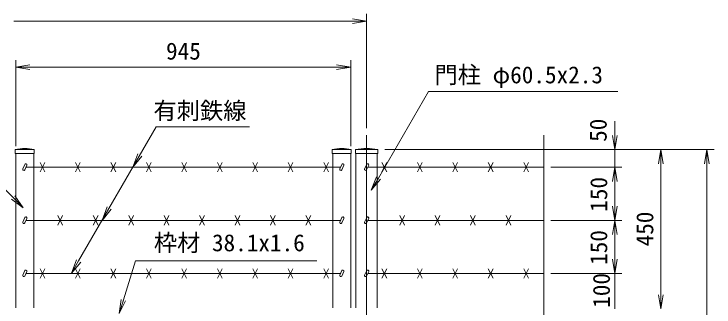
# Model space of a CAD drawing. Units: millimetres, scale not verified. Extents: x -4200 to 4200, y -2970 to 2970.
# Drawn here: x -2539 to -564, y 617 to 1444 of the extents above; entities that cross this region are included whole.
import ezdxf
from ezdxf.enums import TextEntityAlignment as Align

# ---------------------------------------------------------------- set-up
doc = ezdxf.new("R2010")
doc.units = ezdxf.units.MM
doc.header["$LTSCALE"] = 20
doc.linetypes.add('USER1', pattern=[50.8, 31.75, -6.35, 6.35, -6.35])
for name, color, linetype, lineweight in [('0-0_D-STR-TXT', 7, 'Continuous', 9), ('0-4_D-BMK', 2, 'USER1', 13), ('0-5_D-STR1', 1, 'Continuous', 18), ('0-8_D-STR3', 3, 'Continuous', 13), ('0-9_D-STR-DIM', 7, 'Continuous', 9), ('0-A_0', 7, 'Continuous', 9)]:
    doc.layers.add(name, color=color, linetype=linetype, lineweight=lineweight)
doc.styles.add('ＭＳ ゴシック', font='')
doc.styles.get('ＭＳ ゴシック').set_extended_font_data('MS Gothic')

# ---------------------------------------------------------------- blocks, each defined once
blk = doc.blocks.new('_Open')
at = {"layer": '0-A_0'}
blk.add_line((-20, 3.33), (0, 0), dxfattribs=at)
blk.add_lwpolyline([(-20, -3.33), (0, 0), (-20, 0)], dxfattribs=at)
blk = doc.blocks.new('MLeader9')
at = {"layer": '0-0_D-STR-TXT'}
blk.add_line((-2350.87, 743.48), (-2376.64, 712.17), dxfattribs=at)
for points in [[(-2356.64, 746.81), (-2138.31, 1124.98), (-1882.1, 1124.98), (-1874.9, 1124.98)], [(-2362.42, 750.14), (-2376.64, 712.17), (-2356.64, 746.81)]]:
    blk.add_lwpolyline(points, dxfattribs=at)
blk = doc.blocks.new('MLeader10')
at = {"layer": '0-0_D-STR-TXT'}
blk.add_line((-2536.78, 930.15), (-2513.21, 897.16), dxfattribs=at)
for points in [[(-2541.49, 925.44), (-2766.16, 1150.11), (-3288.23, 1150.11), (-3295.43, 1150.11)], [(-2546.21, 920.73), (-2513.21, 897.16), (-2541.49, 925.44)]]:
    blk.add_lwpolyline(points, dxfattribs=at)
blk = doc.blocks.new('MLeader11')
at = {"layer": '0-0_D-STR-TXT'}
blk.add_line((-1505.31, 977.62), (-1531.08, 946.31), dxfattribs=at)
for points in [[(-1511.08, 980.95), (-1369.94, 1225.42), (-842.86, 1225.42), (-835.66, 1225.42)], [(-1516.85, 984.28), (-1531.08, 946.31), (-1511.08, 980.95)]]:
    blk.add_lwpolyline(points, dxfattribs=at)

msp = doc.modelspace()

# ---------------------------------------------------------------- linework, layer by layer
at = {"layer": '0-0_D-STR-TXT'}
msp.add_lwpolyline([(-1684.26, 747.04), (-2196.32, 747.04), (-2241.68, 600.08)], dxfattribs=at)
at = {"layer": '0-4_D-BMK'}
msp.add_line((-1544.32, 1101.52), (-1544.32, -868.63), dxfattribs=at)
at = {"layer": '0-5_D-STR1'}
for p, q in [((-2482.07, 1061.37), (-2535.27, 1061.37)), ((-2535.27, 1050.37), (-2535.27, 1061.37)), ((-2482.07, 1050.37), (-2535.27, 1050.37)), ((-2534.07, 1050.37), (-2534.07, 614.37)), ((-2483.27, 1050.37), (-2483.27, 614.37)), ((-2482.07, 1050.37), (-2482.07, 1061.37)), ((-1641.07, 1061.37), (-1587.87, 1061.37)), ((-1641.07, 1050.37), (-1641.07, 1061.37)), ((-1641.07, 1050.37), (-1587.87, 1050.37)), ((-1639.87, 1050.37), (-1639.87, 614.37)), ((-1589.07, 1050.37), (-1589.07, 614.37)), ((-1587.87, 1050.37), (-1587.87, 1061.37)), ((-1512.87, 1061.37), (-1575.77, 1061.37)), ((-1575.77, 1061.37), (-1575.77, 1050.37)), ((-1512.87, 1050.37), (-1575.77, 1050.37)), ((-1574.57, 1050.37), (-1574.57, 614.37)), ((-1514.07, 1050.37), (-1514.07, 614.37)), ((-1512.87, 1050.37), (-1512.87, 1061.37))]:
    msp.add_line(p, q, dxfattribs=at)
for centre, radius, start, end in [((-2508.67, 944.94), 119.43, 77.13052, 102.86948), ((-1614.47, 944.94), 119.43, 77.13052, 102.86948), ((-1544.32, 898.02), 166.35, 79.10214, 100.89786)]:
    msp.add_arc(centre, radius, start, end, dxfattribs=at)
at = {"layer": '0-8_D-STR3'}
for p, q in [((-2508.24, 1019.4), (-2514.19, 1006.64)), ((-2502.8, 1016.86), (-2508.75, 1004.1)), ((-1617.78, 1011.37), (-2505.36, 1011.37)), ((-2465.38, 1024.78), (-2451.96, 997.95)), ((-2465.38, 997.95), (-2451.96, 1024.78)), ((-2365.38, 1024.78), (-2351.96, 997.95)), ((-2365.38, 997.95), (-2351.96, 1024.78)), ((-2265.38, 1024.78), (-2251.96, 997.95)), ((-2265.38, 997.95), (-2251.96, 1024.78)), ((-2165.38, 1024.78), (-2151.96, 997.95)), ((-2165.38, 997.95), (-2151.96, 1024.78)), ((-2065.38, 1024.78), (-2051.96, 997.95)), ((-2065.38, 997.95), (-2051.96, 1024.78)), ((-1965.38, 1024.78), (-1951.96, 997.95)), ((-1965.38, 997.95), (-1951.96, 1024.78)), ((-1865.38, 1024.78), (-1851.96, 997.95)), ((-1865.38, 997.95), (-1851.96, 1024.78)), ((-1765.38, 1024.78), (-1751.96, 997.95)), ((-1765.38, 997.95), (-1751.96, 1024.78)), ((-1665.38, 1024.78), (-1651.96, 997.95)), ((-1665.38, 997.95), (-1651.96, 1024.78)), ((-1614.04, 1019.4), (-1619.99, 1006.64)), ((-1608.6, 1016.86), (-1614.55, 1004.1)), ((-1543.89, 1019.4), (-1549.84, 1006.64)), ((-1538.45, 1016.86), (-1544.4, 1004.1)), ((-1044.32, 1011.37), (-1541.01, 1011.37)), ((-1501.03, 1024.78), (-1487.61, 997.95)), ((-1501.03, 997.95), (-1487.61, 1024.78)), ((-1401.03, 1024.78), (-1387.61, 997.95)), ((-1401.03, 997.95), (-1387.61, 1024.78)), ((-1301.03, 1024.78), (-1287.61, 997.95)), ((-1301.03, 997.95), (-1287.61, 1024.78)), ((-1201.03, 1024.78), (-1187.61, 997.95)), ((-1201.03, 997.95), (-1187.61, 1024.78)), ((-1101.03, 1024.78), (-1087.61, 997.95)), ((-1101.03, 997.95), (-1087.61, 1024.78)), ((-2508.24, 869.4), (-2514.19, 856.64)), ((-2415.38, 874.78), (-2401.96, 847.95)), ((-2415.38, 847.95), (-2401.96, 874.78)), ((-2315.38, 874.78), (-2301.96, 847.95)), ((-2315.38, 847.95), (-2301.96, 874.78)), ((-2215.38, 874.78), (-2201.96, 847.95)), ((-2215.38, 847.95), (-2201.96, 874.78)), ((-2115.38, 874.78), (-2101.96, 847.95)), ((-2115.38, 847.95), (-2101.96, 874.78)), ((-2015.38, 874.78), (-2001.96, 847.95)), ((-2015.38, 847.95), (-2001.96, 874.78)), ((-1915.38, 874.78), (-1901.96, 847.95)), ((-1915.38, 847.95), (-1901.96, 874.78)), ((-1815.38, 874.78), (-1801.96, 847.95)), ((-1815.38, 847.95), (-1801.96, 874.78)), ((-1715.38, 874.78), (-1701.96, 847.95)), ((-1715.38, 847.95), (-1701.96, 874.78)), ((-1614.04, 869.4), (-1619.99, 856.64)), ((-1543.89, 869.4), (-1549.84, 856.64)), ((-1451.03, 874.78), (-1437.61, 847.95)), ((-1451.03, 847.95), (-1437.61, 874.78)), ((-1351.03, 874.78), (-1337.61, 847.95)), ((-1351.03, 847.95), (-1337.61, 874.78)), ((-1251.03, 874.78), (-1237.61, 847.95)), ((-1251.03, 847.95), (-1237.61, 874.78)), ((-1151.03, 874.78), (-1137.61, 847.95)), ((-1151.03, 847.95), (-1137.61, 874.78)), ((-2502.8, 866.86), (-2508.75, 854.1)), ((-1617.78, 861.37), (-2505.36, 861.37)), ((-1608.6, 866.86), (-1614.55, 854.1)), ((-1538.45, 866.86), (-1544.4, 854.1)), ((-1044.32, 861.37), (-1541.01, 861.37)), ((-2508.24, 719.4), (-2514.19, 706.64)), ((-2502.8, 716.86), (-2508.75, 704.1)), ((-1617.78, 711.37), (-2505.36, 711.37)), ((-2465.38, 724.78), (-2451.96, 697.95)), ((-2465.38, 697.95), (-2451.96, 724.78)), ((-2365.38, 724.78), (-2351.96, 697.95)), ((-2365.38, 697.95), (-2351.96, 724.78)), ((-2265.38, 724.78), (-2251.96, 697.95)), ((-2265.38, 697.95), (-2251.96, 724.78)), ((-2165.38, 724.78), (-2151.96, 697.95)), ((-2165.38, 697.95), (-2151.96, 724.78)), ((-2065.38, 724.78), (-2051.96, 697.95)), ((-2065.38, 697.95), (-2051.96, 724.78)), ((-1965.38, 724.78), (-1951.96, 697.95)), ((-1965.38, 697.95), (-1951.96, 724.78)), ((-1865.38, 724.78), (-1851.96, 697.95)), ((-1865.38, 697.95), (-1851.96, 724.78)), ((-1765.38, 724.78), (-1751.96, 697.95)), ((-1765.38, 697.95), (-1751.96, 724.78)), ((-1665.38, 724.78), (-1651.96, 697.95)), ((-1665.38, 697.95), (-1651.96, 724.78)), ((-1614.04, 719.4), (-1619.99, 706.64)), ((-1608.6, 716.86), (-1614.55, 704.1)), ((-1543.89, 719.4), (-1549.84, 706.64)), ((-1538.45, 716.86), (-1544.4, 704.1)), ((-1044.32, 711.37), (-1541.01, 711.37)), ((-1501.03, 724.78), (-1487.61, 697.95)), ((-1501.03, 697.95), (-1487.61, 724.78)), ((-1401.03, 724.78), (-1387.61, 697.95)), ((-1401.03, 697.95), (-1387.61, 724.78)), ((-1301.03, 724.78), (-1287.61, 697.95)), ((-1301.03, 697.95), (-1287.61, 724.78)), ((-1201.03, 724.78), (-1187.61, 697.95)), ((-1201.03, 697.95), (-1187.61, 724.78)), ((-1101.03, 724.78), (-1087.61, 697.95)), ((-1101.03, 697.95), (-1087.61, 724.78))]:
    msp.add_line(p, q, dxfattribs=at)
for centre, start, end in [((-2505.52, 1018.13), 334.99524, 154.99707), ((-1611.32, 1018.13), 334.99524, 154.99707), ((-1541.17, 1018.13), 334.99524, 154.99707), ((-2511.47, 1005.37), 154.99707, 334.99524), ((-1617.27, 1005.37), 154.99707, 334.99524), ((-1547.12, 1005.37), 154.99707, 334.99524), ((-2505.52, 868.13), 334.99524, 154.99707), ((-1611.32, 868.13), 334.99524, 154.99707), ((-1541.17, 868.13), 334.99524, 154.99707), ((-2511.47, 855.37), 154.99707, 334.99524), ((-1617.27, 855.37), 154.99707, 334.99524), ((-1547.12, 855.37), 154.99707, 334.99524), ((-2505.52, 718.13), 334.99524, 154.99707), ((-1611.32, 718.13), 334.99524, 154.99707), ((-1541.17, 718.13), 334.99524, 154.99707), ((-2511.47, 705.37), 154.99707, 334.99524), ((-1617.27, 705.37), 154.99707, 334.99524), ((-1547.12, 705.37), 154.99707, 334.99524)]:
    msp.add_arc(centre, 3, start, end, dxfattribs=at)
at = {"layer": '0-9_D-STR-DIM'}
for p, q in [((-1544.32, 1121.52), (-1544.32, 1444.03)), ((-2539.32, 1424.03), (-1584.32, 1424.03)), ((-2534.07, 1070.37), (-2534.07, 1314.03)), ((-1589.07, 1070.37), (-1589.07, 1314.03)), ((-2494.07, 1294.03), (-1629.07, 1294.03)), ((-844.32, 1101.37), (-844.32, 1141.37)), ((-1044.32, 1101.52), (-1044.32, 15.59)), ((-1492.87, 1061.37), (-824.32, 1061.37)), ((-1492.87, 1061.37), (-694.32, 1061.37)), ((-1472.87, 1061.37), (-564.32, 1061.37)), ((-844.32, 1011.37), (-844.32, 1061.37)), ((-1024.32, 1011.37), (-824.32, 1011.37)), ((-1024.32, 1011.37), (-824.32, 1011.37)), ((-714.32, 651.37), (-714.32, 1021.37)), ((-584.32, 1021.37), (-584.32, -798.63)), ((-844.32, 901.37), (-844.32, 971.37)), ((-844.32, 971.37), (-844.32, 931.37)), ((-1024.32, 861.37), (-824.32, 861.37)), ((-1024.32, 861.37), (-824.32, 861.37)), ((-844.32, 751.37), (-844.32, 821.37)), ((-844.32, 751.37), (-844.32, 791.37)), ((-1024.32, 711.37), (-824.32, 711.37)), ((-1004.32, 711.37), (-824.32, 711.37)), ((-844.32, 611.37), (-844.32, 711.37))]:
    msp.add_line(p, q, dxfattribs=at)

# ---------------------------------------------------------------- block references
at = {"layer": '0-0_D-STR-TXT'}
for name in ['MLeader11', 'MLeader10', 'MLeader9']:
    msp.add_blockref(name, (0, 0), dxfattribs=at)
at = {"layer": '0-0_D-STR-TXT', "xscale": 2, "yscale": 2, "rotation": 252.84683}
msp.add_blockref('_Open', (-2242.27, 598.17), dxfattribs=at)
at = {"layer": '0-9_D-STR-DIM', "xscale": 2, "yscale": 2}
for p in [(-1544.32, 1424.03), (-1589.07, 1294.03)]:
    msp.add_blockref('_Open', p, dxfattribs=at)
for p, rotation in [((-2534.07, 1294.03), 180), ((-844.32, 1061.37), 270), ((-2203.9, 1011.37), 240), ((-714.32, 1061.37), 90), ((-584.32, 1061.37), 90), ((-844.32, 1011.37), 90), ((-844.32, 1011.37), 90), ((-2290.51, 861.37), 240), ((-844.32, 861.37), 270), ((-844.32, 861.37), 90), ((-844.32, 711.37), 270), ((-844.32, 711.37), 270), ((-714.32, 611.37), 270)]:
    msp.add_blockref('_Open', p, dxfattribs=dict(at, rotation=rotation))

# ---------------------------------------------------------------- texts
at = {"layer": '0-0_D-STR-TXT', "style": 'ＭＳ ゴシック'}
for s, p in [('門柱 φ60.5x2.3', (-1352.89, 1233.79)), ('有刺鉄線', (-2145.67, 1132.65)), ('枠材 38.1x1.6', (-2144.38, 759.63))]:
    msp.add_text(s, height=48.09, dxfattribs=at).set_placement(p, align=Align.BOTTOM_LEFT)
at = {"layer": '0-9_D-STR-DIM', "style": 'ＭＳ ゴシック'}
msp.add_text('945', height=48.09, dxfattribs=at).set_placement((-2110.05, 1300.78), align=Align.BOTTOM_LEFT)
for s, p in [('50', (-852.63, 1083.01)), ('150', (-851.07, 885.72)), ('450', (-721.07, 787.87)), ('150', (-851.07, 735.72)), ('100', (-843.56, 614.53))]:
    msp.add_text(s, height=48.09, rotation=90, dxfattribs=at).set_placement(p, align=Align.BOTTOM_LEFT)

doc.saveas('drawing.dxf')
